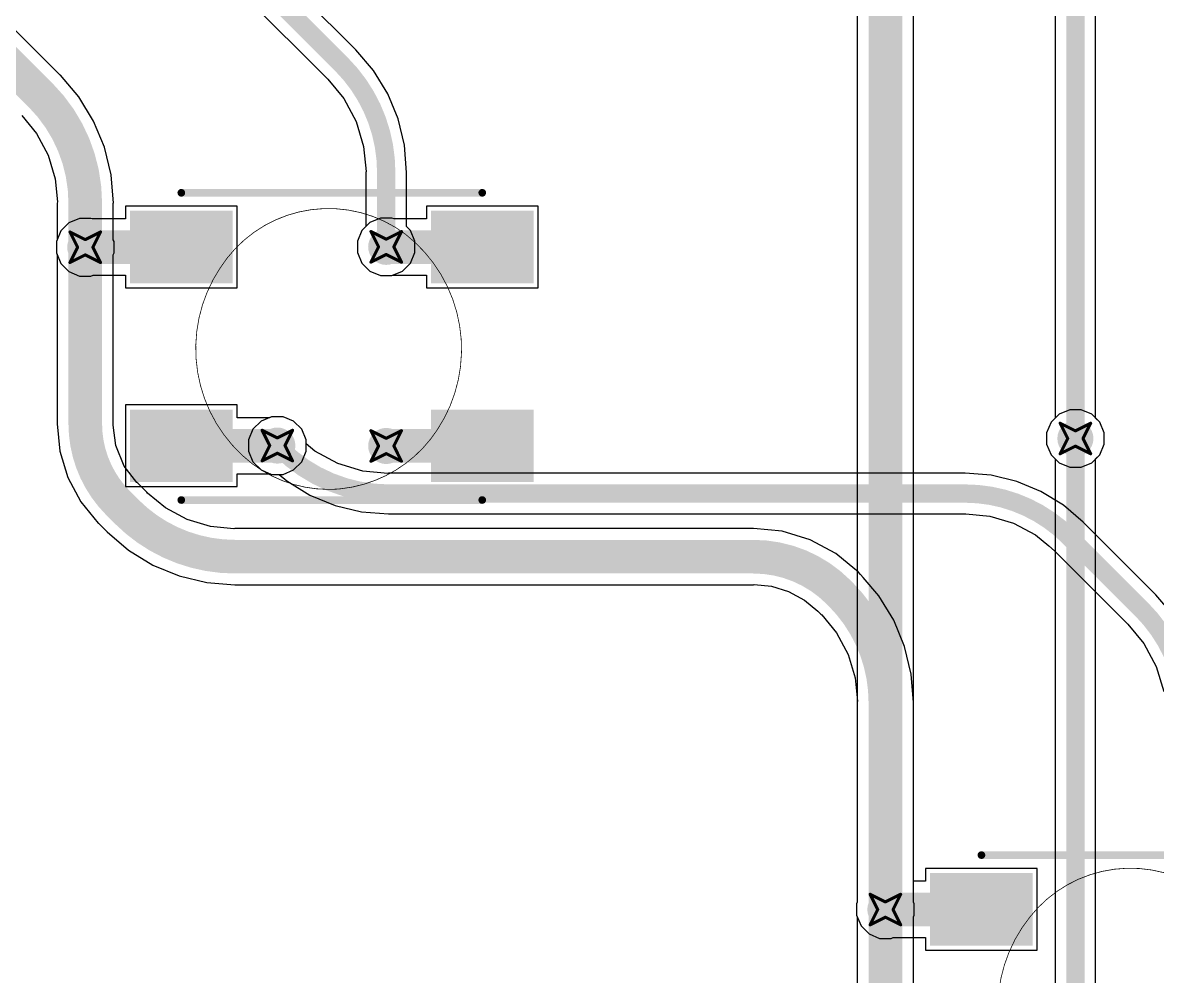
# Model space of a CAD drawing. Header units: inches. Extents: x -11 to 1110, y -7 to 455.
# Drawn here: x 577.86 to 596.71, y 240.48 to 256.31 of the extents above; entities that cross this region are included whole.
import ezdxf

# ---------------------------------------------------------------- set-up
doc = ezdxf.new("R2010")
doc.units = ezdxf.units.IN
for name, color, linetype in [('Bottom Layer', 5, 'Continuous'), ('Drill Drawing', 1, 'Continuous'), ('Mechanical 7', 56, 'Continuous'), ('Top Layer', 1, 'Continuous'), ('Top Overlay', 2, 'Continuous'), ('Top Paste', 8, 'Continuous'), ('Top Solder', 216, 'Continuous'), ('Via Holes', 16, 'Continuous')]:
    doc.layers.add(name, color=color, linetype=linetype)

msp = doc.modelspace()

# ---------------------------------------------------------------- hatches: boundary and pattern name
at = {"layer": 'Bottom Layer'}
h = msp.add_hatch(color=5, dxfattribs=at)
edge = h.paths.add_edge_path()
edge.add_arc((578.90391966, 252.58508792), 0.2999994, 0, 360)
h = msp.add_hatch(color=5, dxfattribs=at)
edge = h.paths.add_edge_path()
edge.add_arc((583.9039198199999, 252.59186972), 0.2999994, 0, 360)
h = msp.add_hatch(color=5, dxfattribs=at)
edge = h.paths.add_edge_path()
edge.add_arc((582.09518074, 249.2918687), 0.2999994, 0, 360)
h = msp.add_hatch(color=5, dxfattribs=at)
edge = h.paths.add_edge_path()
edge.add_arc((583.9039198199999, 249.2850869), 0.2999994, 0, 360)
h = msp.add_hatch(color=5, dxfattribs=at)
edge = h.paths.add_edge_path()
edge.add_arc((595.35359974, 249.40919892), 0.2999994, 0, 360)
h = msp.add_hatch(color=5, dxfattribs=at)
edge = h.paths.add_edge_path()
edge.add_arc((592.1968445599999, 241.58640786), 0.2999994, 0, 360)
at = {"layer": 'Top Layer'}
for points in [[(579.74955043, 253.08847782), (581.24954997, 253.08847782), (581.24954997, 252.08847982), (579.74955043, 252.08847982)], [(586.24955013, 252.08847982), (584.7495505899999, 252.08847982), (584.7495505899999, 253.08847782), (586.24955013, 253.08847782)], [(579.74955043, 249.7884768), (581.24954997, 249.7884768), (581.24954997, 248.7884788), (579.74955043, 248.7884788)], [(584.7495505899999, 249.7884768), (586.24955013, 249.7884768), (586.24955013, 248.7884788), (584.7495505899999, 248.7884788)], [(593.04247533, 242.08979776), (594.54247487, 242.08979776), (594.54247487, 241.08979976), (593.04247533, 241.08979976)]]:
    msp.add_hatch(color=1, dxfattribs=at).paths.add_polyline_path(points)
h = msp.add_hatch(color=1, dxfattribs=at)
edge = h.paths.add_edge_path()
edge.add_arc((578.90391966, 252.58508792), 0.2999994, 0, 360)
h = msp.add_hatch(color=1, dxfattribs=at)
edge = h.paths.add_edge_path()
edge.add_arc((583.9039198199999, 252.59186972), 0.2999994, 0, 360)
h = msp.add_hatch(color=1, dxfattribs=at)
edge = h.paths.add_edge_path()
edge.add_arc((582.09518074, 249.2918687), 0.2999994, 0, 360)
h = msp.add_hatch(color=1, dxfattribs=at)
edge = h.paths.add_edge_path()
edge.add_arc((583.9039198199999, 249.2850869), 0.2999994, 0, 360)
h = msp.add_hatch(color=1, dxfattribs=at)
edge = h.paths.add_edge_path()
edge.add_arc((595.35359974, 249.40919892), 0.2999994, 0, 360)
h = msp.add_hatch(color=1, dxfattribs=at)
edge = h.paths.add_edge_path()
edge.add_arc((592.1968445599999, 241.58640786), 0.2999994, 0, 360)
at = {"layer": 'Top Paste'}
for points in [[(579.74955043, 253.08847782), (581.24954997, 253.08847782), (581.24954997, 252.08847982), (579.74955043, 252.08847982)], [(586.24955013, 252.08847982), (584.7495505899999, 252.08847982), (584.7495505899999, 253.08847782), (586.24955013, 253.08847782)], [(579.74955043, 249.7884768), (581.24954997, 249.7884768), (581.24954997, 248.7884788), (579.74955043, 248.7884788)], [(584.7495505899999, 249.7884768), (586.24955013, 249.7884768), (586.24955013, 248.7884788), (584.7495505899999, 248.7884788)], [(593.04247533, 242.08979776), (594.54247487, 242.08979776), (594.54247487, 241.08979976), (593.04247533, 241.08979976)]]:
    msp.add_hatch(color=8, dxfattribs=at).paths.add_polyline_path(points)
at = {"layer": 'Top Solder'}
for points in [[(579.6479504299999, 253.19007782), (581.3511499699999, 253.19007782), (581.3511499699999, 251.98687982), (579.6479504299999, 251.98687982)], [(586.35115013, 251.98687982), (584.64795059, 251.98687982), (584.64795059, 253.19007782), (586.35115013, 253.19007782)], [(579.6479504299999, 249.8900768), (581.3511499699999, 249.8900768), (581.3511499699999, 248.6868788), (579.6479504299999, 248.6868788)], [(584.64795059, 249.8900768), (586.35115013, 249.8900768), (586.35115013, 248.6868788), (584.64795059, 248.6868788)], [(592.94087533, 242.19139776), (594.6440748699999, 242.19139776), (594.6440748699999, 240.98819976), (592.94087533, 240.98819976)]]:
    msp.add_hatch(color=216, dxfattribs=at).paths.add_polyline_path(points)
at = {"layer": 'Via Holes'}
h = msp.add_hatch(color=7, dxfattribs=at)
edge = h.paths.add_edge_path()
edge.add_arc((578.90391966, 252.58508792), 0.1499997, 0, 360)
h = msp.add_hatch(color=7, dxfattribs=at)
edge = h.paths.add_edge_path()
edge.add_arc((583.9039198199999, 252.59186972), 0.1499997, 0, 360)
h = msp.add_hatch(color=7, dxfattribs=at)
edge = h.paths.add_edge_path()
edge.add_arc((582.09518074, 249.2918687), 0.1499997, 0, 360)
h = msp.add_hatch(color=7, dxfattribs=at)
edge = h.paths.add_edge_path()
edge.add_arc((583.9039198199999, 249.2850869), 0.1499997, 0, 360)
h = msp.add_hatch(color=7, dxfattribs=at)
edge = h.paths.add_edge_path()
edge.add_arc((595.35359974, 249.40919892), 0.1499997, 0, 360)
h = msp.add_hatch(color=7, dxfattribs=at)
edge = h.paths.add_edge_path()
edge.add_arc((592.1968445599999, 241.58640786), 0.1499997, 0, 360)

# ---------------------------------------------------------------- linework, layer by layer
at = {"layer": 'Bottom Layer'}
for p, q in [((595.01693036, 259.68189618), (595.01693036, 249.74824066)), ((595.6902691199999, 249.74824066), (595.6902691199999, 259.68189618)), ((583.3980330999999, 255.8622899), (581.7784097199999, 257.48191328)), ((581.30228672, 257.00579028), (582.9219101, 255.3861669)), ((578.48958978, 255.44205452), (577.7297691, 256.20187266)), ((583.3997323599999, 255.86398916), (583.3980330999999, 255.8622899)), ((583.69314046, 255.52045416), (583.3997323599999, 255.86398916)), ((578.4895948599999, 255.44205198), (578.48958978, 255.44205452)), ((578.4898132999999, 255.44227042), (578.4895948599999, 255.44205198)), ((578.7962033399999, 255.08353352), (578.4898132999999, 255.44227042)), ((583.92919536, 255.13525046), (583.69314046, 255.52045416)), ((582.9219101, 255.3861669), (582.93445262, 255.37778744)), ((582.93445262, 255.37778744), (583.1995803599999, 255.05472484)), ((579.04270272, 254.68128388), (578.7962033399999, 255.08353352)), ((583.1995803599999, 255.05472484), (583.4035957, 254.67303904)), ((584.1020829999999, 254.71785988), (583.92919536, 255.13525046)), ((577.848222, 254.7708646), (578.0934717, 254.47202598)), ((579.22324084, 254.2454275), (579.04270272, 254.68128388)), ((583.4035957, 254.67303904), (583.52922918, 254.25888442)), ((584.2075488799999, 254.27856434), (584.1020829999999, 254.71785988)), ((578.0934717, 254.47202598), (578.28569636, 254.11240262)), ((578.28569636, 254.11240262), (578.40406544, 253.7221875)), ((579.3333727, 253.7866908), (579.22324084, 254.2454275)), ((583.52922918, 254.25888442), (583.57019176, 253.84296958)), ((584.24299458, 253.82817662), (584.2075488799999, 254.27856434)), ((579.3703881199999, 253.31637678), (579.3333727, 253.7866908)), ((583.57019176, 253.84296958), (583.56725044, 253.82817662)), ((583.56725044, 253.82817662), (583.56725044, 252.93091146)), ((584.2405892, 252.93091146), (584.2405892, 253.82817662)), ((584.2405892, 253.82817662), (584.24299458, 253.82817662)), ((578.40406544, 253.7221875), (578.44195716, 253.33746386)), ((578.44195716, 253.33746386), (578.43776362, 253.31637678)), ((578.43776362, 253.31637678), (578.43776362, 252.70823728)), ((579.3700757, 252.70823728), (579.3700757, 253.31637678)), ((579.3700757, 253.31637678), (579.3703881199999, 253.31637678)), ((583.49886094, 252.86252196), (583.42612042, 252.6869089)), ((583.56725044, 252.93091146), (583.49886094, 252.86252196)), ((584.3089787, 252.86252196), (584.2405892, 252.93091146)), ((584.3817192199999, 252.6869089), (584.3089787, 252.86252196)), ((578.43776362, 252.70823728), (578.42612026, 252.6801271)), ((578.42612026, 252.6801271), (578.42612026, 252.49004874)), ((579.38171906, 252.6801271), (579.3700757, 252.70823728)), ((579.38171906, 252.49004874), (579.38171906, 252.6801271)), ((583.42612042, 252.6869089), (583.42612042, 252.49683054)), ((584.3817192199999, 252.49683054), (584.3817192199999, 252.6869089)), ((578.42612026, 252.49004874), (578.43776362, 252.46193856)), ((578.43776362, 252.46193856), (578.43776362, 249.65463658)), ((579.3700757, 252.46193856), (579.38171906, 252.49004874)), ((579.3700757, 249.65463658), (579.3700757, 252.46193856)), ((583.42612042, 252.49683054), (583.49886094, 252.32121748)), ((584.3089787, 252.32121748), (584.3817192199999, 252.49683054)), ((583.49886094, 252.32121748), (583.6332675799999, 252.18681084)), ((584.17457206, 252.18681084), (584.3089787, 252.32121748)), ((583.6332675799999, 252.18681084), (583.80888064, 252.11407032)), ((583.80888064, 252.11407032), (583.9989589999999, 252.11407032)), ((583.9989589999999, 252.11407032), (584.17457206, 252.18681084)), ((582.00014156, 249.7696681), (581.8245285, 249.69692758)), ((582.19021992, 249.7696681), (582.00014156, 249.7696681)), ((582.3658329799999, 249.69692758), (582.19021992, 249.7696681)), ((578.43776362, 249.65463658), (578.4354827, 249.65463658)), ((578.4354827, 249.65463658), (578.4803213199999, 249.19938222)), ((579.3650845999999, 249.62954138), (579.3700757, 249.65463658)), ((579.40973018, 249.29041074), (579.3650845999999, 249.62954138)), ((581.8245285, 249.69692758), (581.69012186, 249.56252094)), ((582.50023962, 249.56252094), (582.3658329799999, 249.69692758)), ((594.94854086, 249.67985116), (594.87580034, 249.5042381)), ((595.01693036, 249.74824066), (594.94854086, 249.67985116)), ((595.75865862, 249.67985116), (595.6902691199999, 249.74824066)), ((595.83139914, 249.5042381), (595.75865862, 249.67985116)), ((581.69012186, 249.56252094), (581.61738134, 249.38690788)), ((582.57298014, 249.38690788), (582.50023962, 249.56252094)), ((594.87580034, 249.5042381), (594.87580034, 249.31415974)), ((595.83139914, 249.31415974), (595.83139914, 249.5042381)), ((578.4803213199999, 249.19938222), (578.6131150599999, 248.76162338)), ((579.55031664, 248.95100832), (579.40973018, 249.29041074)), ((581.61738134, 249.38690788), (581.61738134, 249.19682952)), ((582.57298014, 249.3179926), (582.57298014, 249.38690788)), ((582.71780586, 249.19913838), (582.57298014, 249.3179926)), ((583.09949166, 248.99512304), (582.71780586, 249.19913838)), ((594.87580034, 249.31415974), (594.94854086, 249.13854668)), ((595.75865862, 249.13854668), (595.83139914, 249.31415974)), ((581.61738134, 249.19682952), (581.69012186, 249.02121646)), ((581.69012186, 249.02121646), (581.8245285, 248.88680982)), ((594.94854086, 249.13854668), (595.0829474999999, 249.00414004)), ((595.62425198, 249.00414004), (595.75865862, 249.13854668)), ((579.75854838, 248.67963472), (579.55031664, 248.95100832)), ((581.8245285, 248.88680982), (582.00014156, 248.8140693)), ((583.51364628, 248.86948956), (583.09949166, 248.99512304)), ((583.9295611199999, 248.82852698), (583.51364628, 248.86948956)), ((583.94435408, 248.8314683), (583.9295611199999, 248.82852698)), ((593.5218, 248.8314683), (583.94435408, 248.8314683)), ((593.95601046, 248.79938302), (593.5218, 248.83355618)), ((593.5218, 248.83355618), (593.5218, 248.8314683)), ((595.0829474999999, 249.00414004), (595.25856056, 248.93139952)), ((595.25856056, 248.93139952), (595.44863892, 248.93139952)), ((595.44863892, 248.93139952), (595.62425198, 249.00414004)), ((578.6131150599999, 248.76162338), (578.82875852, 248.35818248)), ((579.77982088, 248.66542088), (579.75854838, 248.67963472)), ((579.9248726599999, 248.52037164), (579.77982088, 248.66542088)), ((582.00014156, 248.8140693), (582.1250511399999, 248.8140693)), ((582.1250511399999, 248.8140693), (582.25207654, 248.70557828)), ((582.25207654, 248.70557828), (582.63728024, 248.46952338)), ((594.37952752, 248.69770428), (593.95601046, 248.79938302)), ((594.78192702, 248.53102694), (594.37952752, 248.69770428)), ((579.93681574, 248.50249766), (579.9248726599999, 248.52037164)), ((580.23565436, 248.25724796), (579.93681574, 248.50249766)), ((582.63728024, 248.46952338), (583.05467082, 248.29663574)), ((595.1532953399999, 248.30345056), (594.78192702, 248.53102694)), ((578.82875852, 248.35818248), (579.1189611399999, 248.00456622)), ((580.59527772, 248.0650233), (580.23565436, 248.25724796)), ((583.05467082, 248.29663574), (583.4939663600001, 248.19116986)), ((595.48449102, 248.02058346), (595.1532953399999, 248.30345056)), ((583.4939663600001, 248.19116986), (583.94435408, 248.15572416)), ((583.94435408, 248.15572416), (583.94435408, 248.15812954)), ((583.94435408, 248.15812954), (593.5218, 248.15812954)), ((593.5218, 248.15812954), (593.5349191, 248.16073812)), ((593.5349191, 248.16073812), (593.93229702, 248.12159926)), ((593.93229702, 248.12159926), (594.3270206399999, 248.00186366)), ((579.1189611399999, 248.00456622), (579.1189586, 248.00456114)), ((579.1189586, 248.00456114), (579.12219456, 248.00456368)), ((579.12219456, 248.00456368), (579.26562582, 247.86112988)), ((580.9854928399999, 247.94665422), (580.59527772, 248.0650233)), ((581.37021648, 247.9087625), (580.9854928399999, 247.94665422)), ((581.39130356, 247.91295604), (581.37021648, 247.9087625)), ((590.00321674, 247.91295604), (581.39130356, 247.91295604)), ((590.4838507799999, 247.86852636), (590.00321674, 247.91586434)), ((590.00321674, 247.91586434), (590.00321674, 247.91295604)), ((594.3270206399999, 248.00186366), (594.6907969, 247.80741904)), ((595.48449356, 248.020586), (595.48449102, 248.02058346)), ((595.5728195199999, 247.92930348), (595.48449356, 248.020586)), ((596.6909579999999, 246.811165), (595.5728195199999, 247.92930348)), ((579.26562836, 247.8611248), (579.26540992, 247.86090636)), ((579.26540992, 247.86090636), (579.62414682, 247.55451632)), ((579.26562582, 247.86112988), (579.26562836, 247.8611248)), ((590.9460139400001, 247.72833106), (590.4838507799999, 247.86852636)), ((591.37194654, 247.50066578), (590.9460139400001, 247.72833106)), ((594.6907969, 247.80741904), (594.91366412, 247.62451872)), ((579.62414682, 247.55451632), (580.02639646, 247.30801694)), ((594.91366412, 247.62451872), (595.00689228, 247.54297964)), ((595.00689228, 247.54297964), (595.09669652, 247.45318048)), ((591.69117628, 247.23868002), (591.37194654, 247.50066578)), ((595.09669652, 247.45318048), (596.214835, 246.335042)), ((580.02639646, 247.30801694), (580.46225284, 247.12747882)), ((580.46225284, 247.12747882), (580.92098954, 247.01734696)), ((591.74527828, 247.19428336), (591.69117628, 247.23868002)), ((591.78274328, 247.15314552), (591.74527828, 247.19428336)), ((591.74527828, 247.19428336), (591.74527828, 247.19428336)), ((591.8271221599999, 247.10117712), (591.78274328, 247.15314552)), ((580.92098954, 247.01734696), (581.39130356, 246.98033154)), ((581.39130356, 246.98033154), (581.39130356, 246.98064396)), ((581.39130356, 246.98064396), (590.00321674, 246.98064396)), ((590.00321674, 246.98064396), (590.01542906, 246.9830722)), ((590.01542906, 246.9830722), (590.30210616, 246.95483756)), ((590.30210616, 246.95483756), (590.5895096999999, 246.8676546)), ((592.0891282399999, 246.79440862), (591.8271221599999, 247.10117712)), ((590.5895096999999, 246.8676546), (590.85438344, 246.72607754)), ((592.33562762, 246.39215898), (592.0891282399999, 246.79440862)), ((596.6926572599999, 246.81286426), (596.6909579999999, 246.811165)), ((596.9860653599999, 246.46932926), (596.6926572599999, 246.81286426)), ((590.85438344, 246.72607754), (591.0770626999999, 246.54333216)), ((591.0770626999999, 246.54333216), (591.08397912, 246.53297912)), ((591.08397912, 246.53297912), (591.12327292, 246.49368278)), ((591.12327292, 246.49368278), (591.1411469, 246.4817397)), ((591.1411469, 246.4817397), (591.3863965999999, 246.18290108)), ((592.5161657399999, 245.9563026), (592.33562762, 246.39215898)), ((591.3863965999999, 246.18290108), (591.57862126, 245.82327772)), ((596.214835, 246.335042), (596.22737752, 246.32666254)), ((596.22737752, 246.32666254), (596.4925052599999, 246.00359994)), ((596.4925052599999, 246.00359994), (596.6965206, 245.62191414)), ((591.57862126, 245.82327772), (591.69699034, 245.4330626)), ((592.6262975999999, 245.4975659), (592.5161657399999, 245.9563026)), ((596.6965206, 245.62191414), (596.8221540799999, 245.20775952)), ((591.69699034, 245.4330626), (591.73488206, 245.04833896)), ((592.6633130199999, 245.02725188), (592.6262975999999, 245.4975659)), ((591.73488206, 245.04833896), (591.73068852, 245.02725188)), ((591.73068852, 245.02725188), (591.73068852, 241.70955722)), ((592.6630006, 241.70955722), (592.6630006, 245.02725188)), ((592.6630006, 245.02725188), (592.6633130199999, 245.02725188)), ((591.73068852, 241.70955722), (591.71904516, 241.68144704)), ((591.71904516, 241.68144704), (591.71904516, 241.49136868)), ((592.67464396, 241.68144704), (592.6630006, 241.70955722)), ((592.67464396, 241.49136868), (592.67464396, 241.68144704)), ((591.71904516, 241.49136868), (591.73068852, 241.4632585)), ((592.6630006, 241.4632585), (592.67464396, 241.49136868)), ((591.73068852, 241.4632585), (591.73068852, 235.04698228)), ((592.6630006, 235.04698228), (592.6630006, 241.4632585))]:
    msp.add_line(p, q, dxfattribs=at)
for points in [[(595.35359974, 249.40919892, 0.3048, 0.3048, 0), (595.35359974, 259.68189618, 0.3048, 0.3048, 0)], [(581.54034822, 257.24385178, 0.3048, 0.3048, 0), (583.1599716, 255.6242284, 0.3048, 0.3048, 0)], [(577.40014822, 255.87225178, 0.5588, 0.5588, 0), (578.1599714399999, 255.11242856, 0.5588, 0.5588, 0)], [(583.1599716, 255.6242284, 0.3048, 0.3048, -0.198912367379658), (583.9039198199999, 253.82817662, 0.3048, 0.3048, 0)], [(578.1599714399999, 255.11242856, 0.5588, 0.5588, -0.198912367379658), (578.90391966, 253.31637678, 0.5588, 0.5588, 0)], [(583.9039198199999, 252.59186972, 0.3048, 0.3048, 0), (583.9039198199999, 253.82817662, 0.3048, 0.3048, 0)], [(578.90391966, 252.58508792, 0.5588, 0.5588, 0), (578.90391966, 253.31637678, 0.5588, 0.5588, 0)], [(578.90391966, 249.65463658, 0.5588, 0.5588, 0), (578.90391966, 252.58508792, 0.5588, 0.5588, 0)], [(579.4501999999999, 248.3358, 0.5588, 0.5588, -0.198912367379658), (578.90391966, 249.65463658, 0.5588, 0.5588, 0)], [(582.09518074, 249.2918687, 0.3048, 0.3048, 0), (582.1483023, 249.23874714, 0.3048, 0.3048, 0)], [(583.94435408, 248.49479892, 0.3048, 0.3048, -0.198912367379658), (582.1483023, 249.23874714, 0.3048, 0.3048, 0)], [(583.94435408, 248.49479892, 0.3048, 0.3048, 0), (593.5218, 248.49479892, 0.3048, 0.3048, 0)], [(593.5218, 248.49479892, 0.3048, 0.3048, -0.198912367379658), (595.24495378, 247.78104368, 0.3048, 0.3048, 0)], [(579.4501999999999, 248.3358, 0.5588, 0.5588, 0), (579.59525178, 248.19074822, 0.5588, 0.5588, 0)], [(581.39130356, 247.4468, 0.5588, 0.5588, -0.198912367379658), (579.59525178, 248.19074822, 0.5588, 0.5588, 0)], [(595.2449563199999, 247.78104368, 0.3048, 0.3048, 0), (596.4528965, 246.5731035, 0.3048, 0.3048, 0)], [(581.39130356, 247.4468, 0.5588, 0.5588, 0), (590.00321674, 247.4468, 0.5588, 0.5588, 0)], [(590.00321674, 247.4468, 0.5588, 0.5588, -0.198912367379658), (591.4136, 246.8626, 0.5588, 0.5588, 0)], [(591.4136, 246.8626, 0.5588, 0.5588, 0), (591.4528963399999, 246.82330366, 0.5588, 0.5588, 0)], [(591.4528963399999, 246.82330366, 0.5588, 0.5588, -0.198912367379658), (592.1968445599999, 245.02725188, 0.5588, 0.5588, 0)], [(596.4528965, 246.5731035, 0.3048, 0.3048, -0.198912367379658), (597.19684472, 244.77705172, 0.3048, 0.3048, 0)], [(592.1968445599999, 241.58640786, 0.5588, 0.5588, 0), (592.1968445599999, 245.02725188, 0.5588, 0.5588, 0)], [(592.1968445599999, 235.04698228, 0.5588, 0.5588, 0), (592.1968445599999, 241.58640786, 0.5588, 0.5588, 0)]]:
    msp.add_lwpolyline(points, format="xyseb", dxfattribs=at)
for points in [[(583.0837716, 255.6242284, 0.1524, 0.1524, 1), (583.2361715999999, 255.6242284, 0.1524, 0.1524, 1)], [(583.0837716, 255.6242284, 0.1524, 0.1524, 1), (583.2361715999999, 255.6242284, 0.1524, 0.1524, 1)], [(578.02027144, 255.11242856, 0.2794, 0.2794, 1), (578.29967144, 255.11242856, 0.2794, 0.2794, 1)], [(578.02027144, 255.11242856, 0.2794, 0.2794, 1), (578.29967144, 255.11242856, 0.2794, 0.2794, 1)], [(583.82771982, 253.82817662, 0.1524, 0.1524, 1), (583.98011982, 253.82817662, 0.1524, 0.1524, 1)], [(583.82771982, 253.82817662, 0.1524, 0.1524, 1), (583.98011982, 253.82817662, 0.1524, 0.1524, 1)], [(578.76421966, 253.31637678, 0.2794, 0.2794, 1), (579.04361966, 253.31637678, 0.2794, 0.2794, 1)], [(578.76421966, 253.31637678, 0.2794, 0.2794, 1), (579.04361966, 253.31637678, 0.2794, 0.2794, 1)], [(578.76421966, 252.58508792, 0.2794, 0.2794, 1), (579.04361966, 252.58508792, 0.2794, 0.2794, 1)], [(578.76421966, 252.58508792, 0.2794, 0.2794, 1), (579.04361966, 252.58508792, 0.2794, 0.2794, 1)], [(583.82771982, 252.59186972, 0.1524, 0.1524, 1), (583.98011982, 252.59186972, 0.1524, 0.1524, 1)], [(578.76421966, 249.65463658, 0.2794, 0.2794, 1), (579.04361966, 249.65463658, 0.2794, 0.2794, 1)], [(578.76421966, 249.65463658, 0.2794, 0.2794, 1), (579.04361966, 249.65463658, 0.2794, 0.2794, 1)], [(582.01898074, 249.2918687, 0.1524, 0.1524, 1), (582.17138074, 249.2918687, 0.1524, 0.1524, 1)], [(582.0721023, 249.23874714, 0.1524, 0.1524, 1), (582.2245022999999, 249.23874714, 0.1524, 0.1524, 1)], [(582.0721023, 249.23874714, 0.1524, 0.1524, 1), (582.2245022999999, 249.23874714, 0.1524, 0.1524, 1)], [(595.27739974, 249.40919892, 0.1524, 0.1524, 1), (595.4297997399999, 249.40919892, 0.1524, 0.1524, 1)], [(583.86815408, 248.49479892, 0.1524, 0.1524, 1), (584.02055408, 248.49479892, 0.1524, 0.1524, 1)], [(583.86815408, 248.49479892, 0.1524, 0.1524, 1), (584.02055408, 248.49479892, 0.1524, 0.1524, 1)], [(593.4456, 248.49479892, 0.1524, 0.1524, 1), (593.598, 248.49479892, 0.1524, 0.1524, 1)], [(593.4456, 248.49479892, 0.1524, 0.1524, 1), (593.598, 248.49479892, 0.1524, 0.1524, 1)], [(579.3105, 248.3358, 0.2794, 0.2794, 1), (579.5899, 248.3358, 0.2794, 0.2794, 1)], [(579.3105, 248.3358, 0.2794, 0.2794, 1), (579.5899, 248.3358, 0.2794, 0.2794, 1)], [(579.45555178, 248.19074822, 0.2794, 0.2794, 1), (579.73495178, 248.19074822, 0.2794, 0.2794, 1)], [(579.45555178, 248.19074822, 0.2794, 0.2794, 1), (579.73495178, 248.19074822, 0.2794, 0.2794, 1)], [(595.16875378, 247.78104368, 0.1524, 0.1524, 1), (595.3211537799999, 247.78104368, 0.1524, 0.1524, 1)], [(595.1687563199999, 247.78104368, 0.1524, 0.1524, 1), (595.32115632, 247.78104368, 0.1524, 0.1524, 1)], [(581.2516035599999, 247.4468, 0.2794, 0.2794, 1), (581.53100356, 247.4468, 0.2794, 0.2794, 1)], [(581.2516035599999, 247.4468, 0.2794, 0.2794, 1), (581.53100356, 247.4468, 0.2794, 0.2794, 1)], [(589.86351674, 247.4468, 0.2794, 0.2794, 1), (590.1429167399999, 247.4468, 0.2794, 0.2794, 1)], [(589.86351674, 247.4468, 0.2794, 0.2794, 1), (590.1429167399999, 247.4468, 0.2794, 0.2794, 1)], [(591.2739, 246.8626, 0.2794, 0.2794, 1), (591.5532999999999, 246.8626, 0.2794, 0.2794, 1)], [(591.2739, 246.8626, 0.2794, 0.2794, 1), (591.5532999999999, 246.8626, 0.2794, 0.2794, 1)], [(591.31319634, 246.82330366, 0.2794, 0.2794, 1), (591.59259634, 246.82330366, 0.2794, 0.2794, 1)], [(591.31319634, 246.82330366, 0.2794, 0.2794, 1), (591.59259634, 246.82330366, 0.2794, 0.2794, 1)], [(596.3766965, 246.5731035, 0.1524, 0.1524, 1), (596.5290965, 246.5731035, 0.1524, 0.1524, 1)], [(596.3766965, 246.5731035, 0.1524, 0.1524, 1), (596.5290965, 246.5731035, 0.1524, 0.1524, 1)], [(592.05714456, 245.02725188, 0.2794, 0.2794, 1), (592.3365445599999, 245.02725188, 0.2794, 0.2794, 1)], [(592.05714456, 245.02725188, 0.2794, 0.2794, 1), (592.3365445599999, 245.02725188, 0.2794, 0.2794, 1)], [(592.05714456, 241.58640786, 0.2794, 0.2794, 1), (592.3365445599999, 241.58640786, 0.2794, 0.2794, 1)], [(592.05714456, 241.58640786, 0.2794, 0.2794, 1), (592.3365445599999, 241.58640786, 0.2794, 0.2794, 1)]]:
    msp.add_lwpolyline(points, format="xyseb", close=True, dxfattribs=at)
at = {"layer": 'Drill Drawing'}
for points in [[(578.6499196599999, 252.83908792, 0.0508, 0.0508, 0), (578.90391966, 252.71208792, 0.0508, 0.0508, 0)], [(578.6499196599999, 252.83908792, 0.0508, 0.0508, 0), (578.77691966, 252.58508792, 0.0508, 0.0508, 0)], [(578.90391966, 252.71208792, 0.0508, 0.0508, 0), (579.15791966, 252.83908792, 0.0508, 0.0508, 0)], [(579.03091966, 252.58508792, 0.0508, 0.0508, 0), (579.15791966, 252.83908792, 0.0508, 0.0508, 0)], [(583.6499198199999, 252.84586972, 0.0508, 0.0508, 0), (583.9039198199999, 252.71886972, 0.0508, 0.0508, 0)], [(583.6499198199999, 252.84586972, 0.0508, 0.0508, 0), (583.77691982, 252.59186972, 0.0508, 0.0508, 0)], [(583.9039198199999, 252.71886972, 0.0508, 0.0508, 0), (584.15791982, 252.84586972, 0.0508, 0.0508, 0)], [(584.03091982, 252.59186972, 0.0508, 0.0508, 0), (584.15791982, 252.84586972, 0.0508, 0.0508, 0)], [(578.6499196599999, 252.33108792, 0.0508, 0.0508, 0), (578.77691966, 252.58508792, 0.0508, 0.0508, 0)], [(579.03091966, 252.58508792, 0.0508, 0.0508, 0), (579.15791966, 252.33108792, 0.0508, 0.0508, 0)], [(583.6499198199999, 252.33786972, 0.0508, 0.0508, 0), (583.77691982, 252.59186972, 0.0508, 0.0508, 0)], [(584.03091982, 252.59186972, 0.0508, 0.0508, 0), (584.15791982, 252.33786972, 0.0508, 0.0508, 0)], [(578.6499196599999, 252.33108792, 0.0508, 0.0508, 0), (578.90391966, 252.45808792, 0.0508, 0.0508, 0)], [(578.90391966, 252.45808792, 0.0508, 0.0508, 0), (579.15791966, 252.33108792, 0.0508, 0.0508, 0)], [(583.6499198199999, 252.33786972, 0.0508, 0.0508, 0), (583.9039198199999, 252.46486972, 0.0508, 0.0508, 0)], [(583.9039198199999, 252.46486972, 0.0508, 0.0508, 0), (584.15791982, 252.33786972, 0.0508, 0.0508, 0)], [(595.0995997399999, 249.66319892, 0.0508, 0.0508, 0), (595.35359974, 249.53619892, 0.0508, 0.0508, 0)], [(595.0995997399999, 249.66319892, 0.0508, 0.0508, 0), (595.22659974, 249.40919892, 0.0508, 0.0508, 0)], [(595.35359974, 249.53619892, 0.0508, 0.0508, 0), (595.60759974, 249.66319892, 0.0508, 0.0508, 0)], [(595.48059974, 249.40919892, 0.0508, 0.0508, 0), (595.60759974, 249.66319892, 0.0508, 0.0508, 0)], [(581.8411807399999, 249.5458687, 0.0508, 0.0508, 0), (582.09518074, 249.4188687, 0.0508, 0.0508, 0)], [(581.8411807399999, 249.5458687, 0.0508, 0.0508, 0), (581.96818074, 249.2918687, 0.0508, 0.0508, 0)], [(582.09518074, 249.4188687, 0.0508, 0.0508, 0), (582.34918074, 249.5458687, 0.0508, 0.0508, 0)], [(582.22218074, 249.2918687, 0.0508, 0.0508, 0), (582.34918074, 249.5458687, 0.0508, 0.0508, 0)], [(583.6499198199999, 249.5390869, 0.0508, 0.0508, 0), (583.9039198199999, 249.4120869, 0.0508, 0.0508, 0)], [(583.6499198199999, 249.5390869, 0.0508, 0.0508, 0), (583.77691982, 249.2850869, 0.0508, 0.0508, 0)], [(583.9039198199999, 249.4120869, 0.0508, 0.0508, 0), (584.15791982, 249.5390869, 0.0508, 0.0508, 0)], [(584.03091982, 249.2850869, 0.0508, 0.0508, 0), (584.15791982, 249.5390869, 0.0508, 0.0508, 0)], [(595.0995997399999, 249.15519892, 0.0508, 0.0508, 0), (595.22659974, 249.40919892, 0.0508, 0.0508, 0)], [(595.48059974, 249.40919892, 0.0508, 0.0508, 0), (595.60759974, 249.15519892, 0.0508, 0.0508, 0)], [(581.8411807399999, 249.0378687, 0.0508, 0.0508, 0), (581.96818074, 249.2918687, 0.0508, 0.0508, 0)], [(582.22218074, 249.2918687, 0.0508, 0.0508, 0), (582.34918074, 249.0378687, 0.0508, 0.0508, 0)], [(583.6499198199999, 249.0310869, 0.0508, 0.0508, 0), (583.77691982, 249.2850869, 0.0508, 0.0508, 0)], [(584.03091982, 249.2850869, 0.0508, 0.0508, 0), (584.15791982, 249.0310869, 0.0508, 0.0508, 0)], [(595.0995997399999, 249.15519892, 0.0508, 0.0508, 0), (595.35359974, 249.28219892, 0.0508, 0.0508, 0)], [(595.35359974, 249.28219892, 0.0508, 0.0508, 0), (595.60759974, 249.15519892, 0.0508, 0.0508, 0)], [(581.8411807399999, 249.0378687, 0.0508, 0.0508, 0), (582.09518074, 249.1648687, 0.0508, 0.0508, 0)], [(582.09518074, 249.1648687, 0.0508, 0.0508, 0), (582.34918074, 249.0378687, 0.0508, 0.0508, 0)], [(583.6499198199999, 249.0310869, 0.0508, 0.0508, 0), (583.9039198199999, 249.1580869, 0.0508, 0.0508, 0)], [(583.9039198199999, 249.1580869, 0.0508, 0.0508, 0), (584.15791982, 249.0310869, 0.0508, 0.0508, 0)], [(591.9428445599999, 241.84040786, 0.0508, 0.0508, 0), (592.1968445599999, 241.71340786, 0.0508, 0.0508, 0)], [(591.9428445599999, 241.84040786, 0.0508, 0.0508, 0), (592.06984456, 241.58640786, 0.0508, 0.0508, 0)], [(592.1968445599999, 241.71340786, 0.0508, 0.0508, 0), (592.45084456, 241.84040786, 0.0508, 0.0508, 0)], [(592.32384456, 241.58640786, 0.0508, 0.0508, 0), (592.45084456, 241.84040786, 0.0508, 0.0508, 0)], [(591.9428445599999, 241.33240786, 0.0508, 0.0508, 0), (592.06984456, 241.58640786, 0.0508, 0.0508, 0)], [(591.9428445599999, 241.33240786, 0.0508, 0.0508, 0), (592.1968445599999, 241.45940786, 0.0508, 0.0508, 0)], [(592.1968445599999, 241.45940786, 0.0508, 0.0508, 0), (592.45084456, 241.33240786, 0.0508, 0.0508, 0)], [(592.32384456, 241.58640786, 0.0508, 0.0508, 0), (592.45084456, 241.33240786, 0.0508, 0.0508, 0)]]:
    msp.add_lwpolyline(points, format="xyseb", dxfattribs=at)
for points in [[(578.63721966, 252.83908792, 0.0254, 0.0254, 1), (578.6626196599999, 252.83908792, 0.0254, 0.0254, 1)], [(578.63721966, 252.83908792, 0.0254, 0.0254, 1), (578.6626196599999, 252.83908792, 0.0254, 0.0254, 1)], [(579.14521966, 252.83908792, 0.0254, 0.0254, 1), (579.1706196599999, 252.83908792, 0.0254, 0.0254, 1)], [(579.14521966, 252.83908792, 0.0254, 0.0254, 1), (579.1706196599999, 252.83908792, 0.0254, 0.0254, 1)], [(583.6372198199999, 252.84586972, 0.0254, 0.0254, 1), (583.66261982, 252.84586972, 0.0254, 0.0254, 1)], [(583.6372198199999, 252.84586972, 0.0254, 0.0254, 1), (583.66261982, 252.84586972, 0.0254, 0.0254, 1)], [(584.14521982, 252.84586972, 0.0254, 0.0254, 1), (584.17061982, 252.84586972, 0.0254, 0.0254, 1)], [(584.14521982, 252.84586972, 0.0254, 0.0254, 1), (584.17061982, 252.84586972, 0.0254, 0.0254, 1)], [(578.76421966, 252.58508792, 0.0254, 0.0254, 1), (578.78961966, 252.58508792, 0.0254, 0.0254, 1)], [(578.76421966, 252.58508792, 0.0254, 0.0254, 1), (578.78961966, 252.58508792, 0.0254, 0.0254, 1)], [(578.8912196599999, 252.71208792, 0.0254, 0.0254, 1), (578.9166196599999, 252.71208792, 0.0254, 0.0254, 1)], [(578.8912196599999, 252.71208792, 0.0254, 0.0254, 1), (578.9166196599999, 252.71208792, 0.0254, 0.0254, 1)], [(579.01821966, 252.58508792, 0.0254, 0.0254, 1), (579.04361966, 252.58508792, 0.0254, 0.0254, 1)], [(579.01821966, 252.58508792, 0.0254, 0.0254, 1), (579.04361966, 252.58508792, 0.0254, 0.0254, 1)], [(583.76421982, 252.59186972, 0.0254, 0.0254, 1), (583.78961982, 252.59186972, 0.0254, 0.0254, 1)], [(583.76421982, 252.59186972, 0.0254, 0.0254, 1), (583.78961982, 252.59186972, 0.0254, 0.0254, 1)], [(583.8912198200001, 252.71886972, 0.0254, 0.0254, 1), (583.9166198199999, 252.71886972, 0.0254, 0.0254, 1)], [(583.8912198200001, 252.71886972, 0.0254, 0.0254, 1), (583.9166198199999, 252.71886972, 0.0254, 0.0254, 1)], [(584.01821982, 252.59186972, 0.0254, 0.0254, 1), (584.04361982, 252.59186972, 0.0254, 0.0254, 1)], [(584.01821982, 252.59186972, 0.0254, 0.0254, 1), (584.04361982, 252.59186972, 0.0254, 0.0254, 1)], [(578.8912196599999, 252.45808792, 0.0254, 0.0254, 1), (578.9166196599999, 252.45808792, 0.0254, 0.0254, 1)], [(578.8912196599999, 252.45808792, 0.0254, 0.0254, 1), (578.9166196599999, 252.45808792, 0.0254, 0.0254, 1)], [(583.8912198200001, 252.46486972, 0.0254, 0.0254, 1), (583.9166198199999, 252.46486972, 0.0254, 0.0254, 1)], [(583.8912198200001, 252.46486972, 0.0254, 0.0254, 1), (583.9166198199999, 252.46486972, 0.0254, 0.0254, 1)], [(578.63721966, 252.33108792, 0.0254, 0.0254, 1), (578.6626196599999, 252.33108792, 0.0254, 0.0254, 1)], [(578.63721966, 252.33108792, 0.0254, 0.0254, 1), (578.6626196599999, 252.33108792, 0.0254, 0.0254, 1)], [(579.14521966, 252.33108792, 0.0254, 0.0254, 1), (579.1706196599999, 252.33108792, 0.0254, 0.0254, 1)], [(579.14521966, 252.33108792, 0.0254, 0.0254, 1), (579.1706196599999, 252.33108792, 0.0254, 0.0254, 1)], [(583.6372198199999, 252.33786972, 0.0254, 0.0254, 1), (583.66261982, 252.33786972, 0.0254, 0.0254, 1)], [(583.6372198199999, 252.33786972, 0.0254, 0.0254, 1), (583.66261982, 252.33786972, 0.0254, 0.0254, 1)], [(584.14521982, 252.33786972, 0.0254, 0.0254, 1), (584.17061982, 252.33786972, 0.0254, 0.0254, 1)], [(584.14521982, 252.33786972, 0.0254, 0.0254, 1), (584.17061982, 252.33786972, 0.0254, 0.0254, 1)], [(595.08689974, 249.66319892, 0.0254, 0.0254, 1), (595.1122997399999, 249.66319892, 0.0254, 0.0254, 1)], [(595.08689974, 249.66319892, 0.0254, 0.0254, 1), (595.1122997399999, 249.66319892, 0.0254, 0.0254, 1)], [(595.59489974, 249.66319892, 0.0254, 0.0254, 1), (595.62029974, 249.66319892, 0.0254, 0.0254, 1)], [(595.59489974, 249.66319892, 0.0254, 0.0254, 1), (595.62029974, 249.66319892, 0.0254, 0.0254, 1)], [(581.82848074, 249.5458687, 0.0254, 0.0254, 1), (581.85388074, 249.5458687, 0.0254, 0.0254, 1)], [(581.82848074, 249.5458687, 0.0254, 0.0254, 1), (581.85388074, 249.5458687, 0.0254, 0.0254, 1)], [(582.0824807399999, 249.4188687, 0.0254, 0.0254, 1), (582.1078807399999, 249.4188687, 0.0254, 0.0254, 1)], [(582.0824807399999, 249.4188687, 0.0254, 0.0254, 1), (582.1078807399999, 249.4188687, 0.0254, 0.0254, 1)], [(582.33648074, 249.5458687, 0.0254, 0.0254, 1), (582.36188074, 249.5458687, 0.0254, 0.0254, 1)], [(582.33648074, 249.5458687, 0.0254, 0.0254, 1), (582.36188074, 249.5458687, 0.0254, 0.0254, 1)], [(583.6372198199999, 249.5390869, 0.0254, 0.0254, 1), (583.66261982, 249.5390869, 0.0254, 0.0254, 1)], [(583.6372198199999, 249.5390869, 0.0254, 0.0254, 1), (583.66261982, 249.5390869, 0.0254, 0.0254, 1)], [(583.8912198200001, 249.4120869, 0.0254, 0.0254, 1), (583.9166198199999, 249.4120869, 0.0254, 0.0254, 1)], [(583.8912198200001, 249.4120869, 0.0254, 0.0254, 1), (583.9166198199999, 249.4120869, 0.0254, 0.0254, 1)], [(584.14521982, 249.5390869, 0.0254, 0.0254, 1), (584.17061982, 249.5390869, 0.0254, 0.0254, 1)], [(584.14521982, 249.5390869, 0.0254, 0.0254, 1), (584.17061982, 249.5390869, 0.0254, 0.0254, 1)], [(595.21389974, 249.40919892, 0.0254, 0.0254, 1), (595.23929974, 249.40919892, 0.0254, 0.0254, 1)], [(595.21389974, 249.40919892, 0.0254, 0.0254, 1), (595.23929974, 249.40919892, 0.0254, 0.0254, 1)], [(595.3408997399999, 249.53619892, 0.0254, 0.0254, 1), (595.3662997399999, 249.53619892, 0.0254, 0.0254, 1)], [(595.3408997399999, 249.53619892, 0.0254, 0.0254, 1), (595.3662997399999, 249.53619892, 0.0254, 0.0254, 1)], [(595.4678997399999, 249.40919892, 0.0254, 0.0254, 1), (595.49329974, 249.40919892, 0.0254, 0.0254, 1)], [(595.4678997399999, 249.40919892, 0.0254, 0.0254, 1), (595.49329974, 249.40919892, 0.0254, 0.0254, 1)], [(581.95548074, 249.2918687, 0.0254, 0.0254, 1), (581.98088074, 249.2918687, 0.0254, 0.0254, 1)], [(581.95548074, 249.2918687, 0.0254, 0.0254, 1), (581.98088074, 249.2918687, 0.0254, 0.0254, 1)], [(582.20948074, 249.2918687, 0.0254, 0.0254, 1), (582.2348807399999, 249.2918687, 0.0254, 0.0254, 1)], [(582.20948074, 249.2918687, 0.0254, 0.0254, 1), (582.2348807399999, 249.2918687, 0.0254, 0.0254, 1)], [(583.76421982, 249.2850869, 0.0254, 0.0254, 1), (583.78961982, 249.2850869, 0.0254, 0.0254, 1)], [(583.76421982, 249.2850869, 0.0254, 0.0254, 1), (583.78961982, 249.2850869, 0.0254, 0.0254, 1)], [(584.01821982, 249.2850869, 0.0254, 0.0254, 1), (584.04361982, 249.2850869, 0.0254, 0.0254, 1)], [(584.01821982, 249.2850869, 0.0254, 0.0254, 1), (584.04361982, 249.2850869, 0.0254, 0.0254, 1)], [(595.3408997399999, 249.28219892, 0.0254, 0.0254, 1), (595.3662997399999, 249.28219892, 0.0254, 0.0254, 1)], [(595.3408997399999, 249.28219892, 0.0254, 0.0254, 1), (595.3662997399999, 249.28219892, 0.0254, 0.0254, 1)], [(581.82848074, 249.0378687, 0.0254, 0.0254, 1), (581.85388074, 249.0378687, 0.0254, 0.0254, 1)], [(581.82848074, 249.0378687, 0.0254, 0.0254, 1), (581.85388074, 249.0378687, 0.0254, 0.0254, 1)], [(582.0824807399999, 249.1648687, 0.0254, 0.0254, 1), (582.1078807399999, 249.1648687, 0.0254, 0.0254, 1)], [(582.0824807399999, 249.1648687, 0.0254, 0.0254, 1), (582.1078807399999, 249.1648687, 0.0254, 0.0254, 1)], [(582.33648074, 249.0378687, 0.0254, 0.0254, 1), (582.36188074, 249.0378687, 0.0254, 0.0254, 1)], [(582.33648074, 249.0378687, 0.0254, 0.0254, 1), (582.36188074, 249.0378687, 0.0254, 0.0254, 1)], [(583.6372198199999, 249.0310869, 0.0254, 0.0254, 1), (583.66261982, 249.0310869, 0.0254, 0.0254, 1)], [(583.6372198199999, 249.0310869, 0.0254, 0.0254, 1), (583.66261982, 249.0310869, 0.0254, 0.0254, 1)], [(583.8912198200001, 249.1580869, 0.0254, 0.0254, 1), (583.9166198199999, 249.1580869, 0.0254, 0.0254, 1)], [(583.8912198200001, 249.1580869, 0.0254, 0.0254, 1), (583.9166198199999, 249.1580869, 0.0254, 0.0254, 1)], [(584.14521982, 249.0310869, 0.0254, 0.0254, 1), (584.17061982, 249.0310869, 0.0254, 0.0254, 1)], [(584.14521982, 249.0310869, 0.0254, 0.0254, 1), (584.17061982, 249.0310869, 0.0254, 0.0254, 1)], [(595.08689974, 249.15519892, 0.0254, 0.0254, 1), (595.1122997399999, 249.15519892, 0.0254, 0.0254, 1)], [(595.08689974, 249.15519892, 0.0254, 0.0254, 1), (595.1122997399999, 249.15519892, 0.0254, 0.0254, 1)], [(595.59489974, 249.15519892, 0.0254, 0.0254, 1), (595.62029974, 249.15519892, 0.0254, 0.0254, 1)], [(595.59489974, 249.15519892, 0.0254, 0.0254, 1), (595.62029974, 249.15519892, 0.0254, 0.0254, 1)], [(591.93014456, 241.84040786, 0.0254, 0.0254, 1), (591.95554456, 241.84040786, 0.0254, 0.0254, 1)], [(591.93014456, 241.84040786, 0.0254, 0.0254, 1), (591.95554456, 241.84040786, 0.0254, 0.0254, 1)], [(592.43814456, 241.84040786, 0.0254, 0.0254, 1), (592.46354456, 241.84040786, 0.0254, 0.0254, 1)], [(592.43814456, 241.84040786, 0.0254, 0.0254, 1), (592.46354456, 241.84040786, 0.0254, 0.0254, 1)], [(592.1841445599999, 241.71340786, 0.0254, 0.0254, 1), (592.2095445599999, 241.71340786, 0.0254, 0.0254, 1)], [(592.1841445599999, 241.71340786, 0.0254, 0.0254, 1), (592.2095445599999, 241.71340786, 0.0254, 0.0254, 1)], [(592.05714456, 241.58640786, 0.0254, 0.0254, 1), (592.08254456, 241.58640786, 0.0254, 0.0254, 1)], [(592.05714456, 241.58640786, 0.0254, 0.0254, 1), (592.08254456, 241.58640786, 0.0254, 0.0254, 1)], [(592.1841445599999, 241.45940786, 0.0254, 0.0254, 1), (592.2095445599999, 241.45940786, 0.0254, 0.0254, 1)], [(592.1841445599999, 241.45940786, 0.0254, 0.0254, 1), (592.2095445599999, 241.45940786, 0.0254, 0.0254, 1)], [(592.31114456, 241.58640786, 0.0254, 0.0254, 1), (592.3365445599999, 241.58640786, 0.0254, 0.0254, 1)], [(592.31114456, 241.58640786, 0.0254, 0.0254, 1), (592.3365445599999, 241.58640786, 0.0254, 0.0254, 1)], [(591.93014456, 241.33240786, 0.0254, 0.0254, 1), (591.95554456, 241.33240786, 0.0254, 0.0254, 1)], [(591.93014456, 241.33240786, 0.0254, 0.0254, 1), (591.95554456, 241.33240786, 0.0254, 0.0254, 1)], [(592.43814456, 241.33240786, 0.0254, 0.0254, 1), (592.46354456, 241.33240786, 0.0254, 0.0254, 1)], [(592.43814456, 241.33240786, 0.0254, 0.0254, 1), (592.46354456, 241.33240786, 0.0254, 0.0254, 1)]]:
    msp.add_lwpolyline(points, format="xyseb", close=True, dxfattribs=at)
at = {"layer": 'Mechanical 7'}
for points in [[(581.14317096, 252.23794358, 0.0127, 0.0127, -0.4363584288544994), (584.21796034, 252.80625334, 0.0127, 0.0127, 0)], [(584.21796288, 252.80625588, 0.0127, 0.0127, -0.3922338413320832), (584.75281322, 249.554365, 0.0127, 0.0127, 0)], [(581.67832356, 248.98919722, 0.0127, 0.0127, -0.393690265352525), (581.14317096, 252.23794358, 0.0127, 0.0127, 0)], [(584.75281322, 249.554365, 0.0127, 0.0127, -0.2252981244643165), (583.15208744, 248.57447872, 0.0127, 0.0127, 0)], [(582.9437515599999, 248.56411552, 0.0127, 0.0127, -0.1624221634940373), (581.67832356, 248.98919722, 0.0127, 0.0127, 0)], [(583.1520849, 248.57447872, 0.0127, 0.0127, -0.02484317224536767), (582.94374902, 248.56411552, 0.0127, 0.0127, 0)], [(594.5991537, 241.4651508, 0.0127, 0.0127, -0.4371602779728113), (597.7134781799999, 241.70751252, 0.0127, 0.0127, 0)], [(594.83126652, 238.17443856, 0.0127, 0.0127, -0.3918393683800538), (594.59915116, 241.4651508, 0.0127, 0.0127, 0)]]:
    msp.add_lwpolyline(points, format="xyseb", dxfattribs=at)
for points in [[(584.2147853399999, 252.80625334, 0.00635, 0.00635, 1), (584.2211353399999, 252.80625334, 0.00635, 0.00635, 1)], [(584.21478788, 252.80625588, 0.00635, 0.00635, 1), (584.22113788, 252.80625588, 0.00635, 0.00635, 1)], [(581.13999596, 252.23794358, 0.00635, 0.00635, 1), (581.14634596, 252.23794358, 0.00635, 0.00635, 1)], [(581.13999596, 252.23794358, 0.00635, 0.00635, 1), (581.14634596, 252.23794358, 0.00635, 0.00635, 1)], [(584.74963822, 249.554365, 0.00635, 0.00635, 1), (584.7559882200001, 249.554365, 0.00635, 0.00635, 1)], [(584.74963822, 249.554365, 0.00635, 0.00635, 1), (584.7559882200001, 249.554365, 0.00635, 0.00635, 1)], [(581.67514856, 248.98919722, 0.00635, 0.00635, 1), (581.6814985599999, 248.98919722, 0.00635, 0.00635, 1)], [(581.67514856, 248.98919722, 0.00635, 0.00635, 1), (581.6814985599999, 248.98919722, 0.00635, 0.00635, 1)], [(582.94057402, 248.56411552, 0.00635, 0.00635, 1), (582.94692402, 248.56411552, 0.00635, 0.00635, 1)], [(582.9405765600001, 248.56411552, 0.00635, 0.00635, 1), (582.94692656, 248.56411552, 0.00635, 0.00635, 1)], [(583.1489098999999, 248.57447872, 0.00635, 0.00635, 1), (583.1552599, 248.57447872, 0.00635, 0.00635, 1)], [(583.14891244, 248.57447872, 0.00635, 0.00635, 1), (583.1552624399999, 248.57447872, 0.00635, 0.00635, 1)], [(594.59597616, 241.4651508, 0.00635, 0.00635, 1), (594.60232616, 241.4651508, 0.00635, 0.00635, 1)], [(594.5959787, 241.4651508, 0.00635, 0.00635, 1), (594.6023286999999, 241.4651508, 0.00635, 0.00635, 1)]]:
    msp.add_lwpolyline(points, format="xyseb", close=True, dxfattribs=at)
at = {"layer": 'Top Layer'}
for p, q in [((591.73068852, 260.792341), (591.73068852, 241.70955722)), ((592.6630006, 242.0559548), (592.6630006, 260.792341)), ((581.4273486999999, 253.26627782), (579.5717516999999, 253.26627782)), ((579.5717516999999, 253.26627782), (579.5717516999999, 253.05463486)), ((581.4273486999999, 251.91067982), (581.4273486999999, 253.26627782)), ((586.4273488599999, 253.26627782), (584.57175186, 253.26627782)), ((584.57175186, 253.26627782), (584.57175186, 253.05463486)), ((586.4273488599999, 251.91067982), (586.4273488599999, 253.26627782)), ((578.63326742, 252.9901468), (578.49886078, 252.85574016)), ((578.80888048, 253.06288732), (578.63326742, 252.9901468)), ((578.99895884, 253.06288732), (578.80888048, 253.06288732)), ((579.0188826, 253.05463486), (578.99895884, 253.06288732)), ((579.5717516999999, 253.05463486), (579.0188826, 253.05463486)), ((583.6332675799999, 252.9969286), (583.49886094, 252.86252196)), ((583.80888064, 253.06966912), (583.6332675799999, 252.9969286)), ((583.9989589999999, 253.06966912), (583.80888064, 253.06966912)), ((584.0352556, 253.05463486), (583.9989589999999, 253.06966912)), ((584.57175186, 253.05463486), (584.0352556, 253.05463486)), ((578.49886078, 252.85574016), (578.42612026, 252.6801271)), ((583.49886094, 252.86252196), (583.42612042, 252.6869089)), ((578.42612026, 252.6801271), (578.42612026, 252.49004874)), ((583.42612042, 252.6869089), (583.42612042, 252.49683054)), ((578.42612026, 252.49004874), (578.49886078, 252.31443568)), ((583.42612042, 252.49683054), (583.49886094, 252.32121748)), ((578.49886078, 252.31443568), (578.63326742, 252.18002904)), ((583.49886094, 252.32121748), (583.6332675799999, 252.18681084)), ((578.63326742, 252.18002904), (578.80888048, 252.10728852)), ((578.80888048, 252.10728852), (578.99895884, 252.10728852)), ((578.99895884, 252.10728852), (579.0352554399999, 252.12232278)), ((579.0352554399999, 252.12232278), (579.5717516999999, 252.12232278)), ((579.5717516999999, 252.12232278), (579.5717516999999, 251.91067982)), ((583.6332675799999, 252.18681084), (583.80888064, 252.11407032)), ((583.80888064, 252.11407032), (583.9989589999999, 252.11407032)), ((583.9989589999999, 252.11407032), (584.01888276, 252.12232278)), ((584.01888276, 252.12232278), (584.57175186, 252.12232278)), ((584.57175186, 252.12232278), (584.57175186, 251.91067982)), ((579.5717516999999, 251.91067982), (581.4273486999999, 251.91067982)), ((584.57175186, 251.91067982), (586.4273488599999, 251.91067982)), ((581.4273486999999, 249.9662768), (579.5717516999999, 249.9662768)), ((579.5717516999999, 249.9662768), (579.5717516999999, 248.6106788)), ((581.4273486999999, 249.75463384), (581.4273486999999, 249.9662768)), ((582.00014156, 249.7696681), (581.96384496, 249.75463384)), ((582.19021992, 249.7696681), (582.00014156, 249.7696681)), ((582.3658329799999, 249.69692758), (582.19021992, 249.7696681)), ((595.0829474999999, 249.8142578), (594.94854086, 249.67985116)), ((595.25856056, 249.88699832), (595.0829474999999, 249.8142578)), ((595.44863892, 249.88699832), (595.25856056, 249.88699832)), ((595.62425198, 249.8142578), (595.44863892, 249.88699832)), ((595.75865862, 249.67985116), (595.62425198, 249.8142578)), ((581.96384496, 249.75463384), (581.4273486999999, 249.75463384)), ((582.50023962, 249.56252094), (582.3658329799999, 249.69692758)), ((594.94854086, 249.67985116), (594.87580034, 249.5042381)), ((595.83139914, 249.5042381), (595.75865862, 249.67985116)), ((582.57298014, 249.38690788), (582.50023962, 249.56252094)), ((594.87580034, 249.5042381), (594.87580034, 249.31415974)), ((595.83139914, 249.31415974), (595.83139914, 249.5042381)), ((582.57298014, 249.19682952), (582.57298014, 249.38690788)), ((594.87580034, 249.31415974), (594.94854086, 249.13854668)), ((595.75865862, 249.13854668), (595.83139914, 249.31415974)), ((582.3658329799999, 248.88680982), (582.50023962, 249.02121646)), ((582.50023962, 249.02121646), (582.57298014, 249.19682952)), ((594.94854086, 249.13854668), (595.01693036, 249.07015718)), ((595.01693036, 249.07015718), (595.01693036, 239.12645342)), ((595.6902691199999, 249.07015718), (595.75865862, 249.13854668)), ((595.6902691199999, 239.12645342), (595.6902691199999, 249.07015718)), ((581.4273486999999, 248.6106788), (581.4273486999999, 248.82232176)), ((581.4273486999999, 248.82232176), (581.9802178, 248.82232176)), ((581.9802178, 248.82232176), (582.00014156, 248.8140693)), ((582.19021992, 248.8140693), (582.3658329799999, 248.88680982)), ((582.00014156, 248.8140693), (582.19021992, 248.8140693)), ((579.5717516999999, 248.6106788), (581.4273486999999, 248.6106788)), ((594.7202735999999, 242.26759776), (592.8646765999999, 242.26759776)), ((592.8646765999999, 242.26759776), (592.8646765999999, 242.0559548)), ((594.7202735999999, 240.91199976), (594.7202735999999, 242.26759776)), ((592.8646765999999, 242.0559548), (592.6630006, 242.0559548)), ((591.73068852, 241.70955722), (591.71904516, 241.68144704)), ((591.71904516, 241.68144704), (591.71904516, 241.49136868)), ((591.71904516, 241.49136868), (591.79178568, 241.31575562)), ((591.79178568, 241.31575562), (591.92619232, 241.18134898)), ((591.92619232, 241.18134898), (592.10180538, 241.10860846)), ((592.10180538, 241.10860846), (592.29188374, 241.10860846)), ((592.29188374, 241.10860846), (592.32818034, 241.12364272)), ((592.32818034, 241.12364272), (592.8646765999999, 241.12364272)), ((592.8646765999999, 241.12364272), (592.8646765999999, 240.91199976)), ((592.8646765999999, 240.91199976), (594.7202735999999, 240.91199976))]:
    msp.add_line(p, q, dxfattribs=at)
for points in [[(592.1968445599999, 241.58979876, 0.5588, 0.5588, 0), (592.1968445599999, 260.792341, 0.5588, 0.5588, 0)], [(578.90391966, 252.58847882, 0.5588, 0.5588, 0), (580.4995502, 252.58847882, 0.5588, 0.5588, 0)], [(583.9039198199999, 252.58847882, 0.5588, 0.5588, 0), (585.49955036, 252.58847882, 0.5588, 0.5588, 0)], [(580.4995502, 249.2884778, 0.5588, 0.5588, 0), (582.09518074, 249.2884778, 0.5588, 0.5588, 0)], [(583.9039198199999, 249.2884778, 0.5588, 0.5588, 0), (585.49955036, 249.2884778, 0.5588, 0.5588, 0)], [(595.35359974, 239.12645342, 0.3048, 0.3048, 0), (595.35359974, 249.40919892, 0.3048, 0.3048, 0)], [(592.1968445599999, 241.58979876, 0.5588, 0.5588, 0), (593.7924750999999, 241.58979876, 0.5588, 0.5588, 0)], [(592.1968445599999, 241.58640786, 0.5588, 0.5588, 0), (592.1968445599999, 241.58979876, 0.5588, 0.5588, 0)]]:
    msp.add_lwpolyline(points, format="xyseb", dxfattribs=at)
for points in [[(578.76421966, 252.58847882, 0.2794, 0.2794, 1), (579.04361966, 252.58847882, 0.2794, 0.2794, 1)], [(580.3598502, 252.58847882, 0.2794, 0.2794, 1), (580.6392502, 252.58847882, 0.2794, 0.2794, 1)], [(583.76421982, 252.58847882, 0.2794, 0.2794, 1), (584.04361982, 252.58847882, 0.2794, 0.2794, 1)], [(585.3598503599999, 252.58847882, 0.2794, 0.2794, 1), (585.63925036, 252.58847882, 0.2794, 0.2794, 1)], [(580.3598502, 249.2884778, 0.2794, 0.2794, 1), (580.6392502, 249.2884778, 0.2794, 0.2794, 1)], [(581.95548074, 249.2884778, 0.2794, 0.2794, 1), (582.2348807399999, 249.2884778, 0.2794, 0.2794, 1)], [(583.76421982, 249.2884778, 0.2794, 0.2794, 1), (584.04361982, 249.2884778, 0.2794, 0.2794, 1)], [(585.3598503599999, 249.2884778, 0.2794, 0.2794, 1), (585.63925036, 249.2884778, 0.2794, 0.2794, 1)], [(595.27739974, 249.40919892, 0.1524, 0.1524, 1), (595.4297997399999, 249.40919892, 0.1524, 0.1524, 1)], [(592.05714456, 241.58979876, 0.2794, 0.2794, 1), (592.3365445599999, 241.58979876, 0.2794, 0.2794, 1)], [(592.05714456, 241.58979876, 0.2794, 0.2794, 1), (592.3365445599999, 241.58979876, 0.2794, 0.2794, 1)], [(592.05714456, 241.58979876, 0.2794, 0.2794, 1), (592.3365445599999, 241.58979876, 0.2794, 0.2794, 1)], [(592.05714456, 241.58640786, 0.2794, 0.2794, 1), (592.3365445599999, 241.58640786, 0.2794, 0.2794, 1)], [(593.6527751, 241.58979876, 0.2794, 0.2794, 1), (593.9321750999999, 241.58979876, 0.2794, 0.2794, 1)]]:
    msp.add_lwpolyline(points, format="xyseb", close=True, dxfattribs=at)
at = {"layer": 'Top Overlay'}
for points in [[(580.4995502, 253.48927712, 0.127, 0.127, 0), (585.49955036, 253.48927712, 0.127, 0.127, 0)], [(579.44355028, 252.48787704, 0.254, 0.254, 0), (579.44355028, 252.74187704, 0.254, 0.254, 0)], [(579.44355028, 252.74187704, 0.254, 0.254, 0), (579.57055028, 252.61487704, 0.254, 0.254, 0)], [(579.44355028, 252.48787704, 0.254, 0.254, 0), (579.57055028, 252.61487704, 0.254, 0.254, 0)], [(580.4995502, 248.3876795, 0.127, 0.127, 0), (585.49955036, 248.3876795, 0.127, 0.127, 0)], [(593.7924750999999, 242.49059706, 0.127, 0.127, 0), (598.79247526, 242.49059706, 0.127, 0.127, 0)], [(592.73647518, 241.74319698, 0.254, 0.254, 0), (592.86347518, 241.61619698, 0.254, 0.254, 0)], [(592.73647518, 241.48919698, 0.254, 0.254, 0), (592.73647518, 241.74319698, 0.254, 0.254, 0)], [(592.73647518, 241.48919698, 0.254, 0.254, 0), (592.86347518, 241.61619698, 0.254, 0.254, 0)]]:
    msp.add_lwpolyline(points, format="xyseb", dxfattribs=at)
for points in [[(580.4678001999999, 253.48927712, 0.0635, 0.0635, 1), (580.5313001999999, 253.48927712, 0.0635, 0.0635, 1)], [(585.46780036, 253.48927712, 0.0635, 0.0635, 1), (585.5313003599999, 253.48927712, 0.0635, 0.0635, 1)], [(579.38005028, 252.74187704, 0.127, 0.127, 1), (579.5070502799999, 252.74187704, 0.127, 0.127, 1)], [(579.38005028, 252.74187704, 0.127, 0.127, 1), (579.5070502799999, 252.74187704, 0.127, 0.127, 1)], [(579.38005028, 252.48787704, 0.127, 0.127, 1), (579.5070502799999, 252.48787704, 0.127, 0.127, 1)], [(579.38005028, 252.48787704, 0.127, 0.127, 1), (579.5070502799999, 252.48787704, 0.127, 0.127, 1)], [(579.5070502799999, 252.61487704, 0.127, 0.127, 1), (579.6340502799999, 252.61487704, 0.127, 0.127, 1)], [(579.5070502799999, 252.61487704, 0.127, 0.127, 1), (579.6340502799999, 252.61487704, 0.127, 0.127, 1)], [(580.4678001999999, 248.3876795, 0.0635, 0.0635, 1), (580.5313001999999, 248.3876795, 0.0635, 0.0635, 1)], [(585.46780036, 248.3876795, 0.0635, 0.0635, 1), (585.5313003599999, 248.3876795, 0.0635, 0.0635, 1)], [(593.7607251000001, 242.49059706, 0.0635, 0.0635, 1), (593.8242250999999, 242.49059706, 0.0635, 0.0635, 1)], [(592.67297518, 241.74319698, 0.127, 0.127, 1), (592.7999751799999, 241.74319698, 0.127, 0.127, 1)], [(592.67297518, 241.74319698, 0.127, 0.127, 1), (592.7999751799999, 241.74319698, 0.127, 0.127, 1)], [(592.7999751799999, 241.61619698, 0.127, 0.127, 1), (592.92697518, 241.61619698, 0.127, 0.127, 1)], [(592.7999751799999, 241.61619698, 0.127, 0.127, 1), (592.92697518, 241.61619698, 0.127, 0.127, 1)], [(592.67297518, 241.48919698, 0.127, 0.127, 1), (592.7999751799999, 241.48919698, 0.127, 0.127, 1)], [(592.67297518, 241.48919698, 0.127, 0.127, 1), (592.7999751799999, 241.48919698, 0.127, 0.127, 1)]]:
    msp.add_lwpolyline(points, format="xyseb", close=True, dxfattribs=at)

doc.saveas('drawing.dxf')
